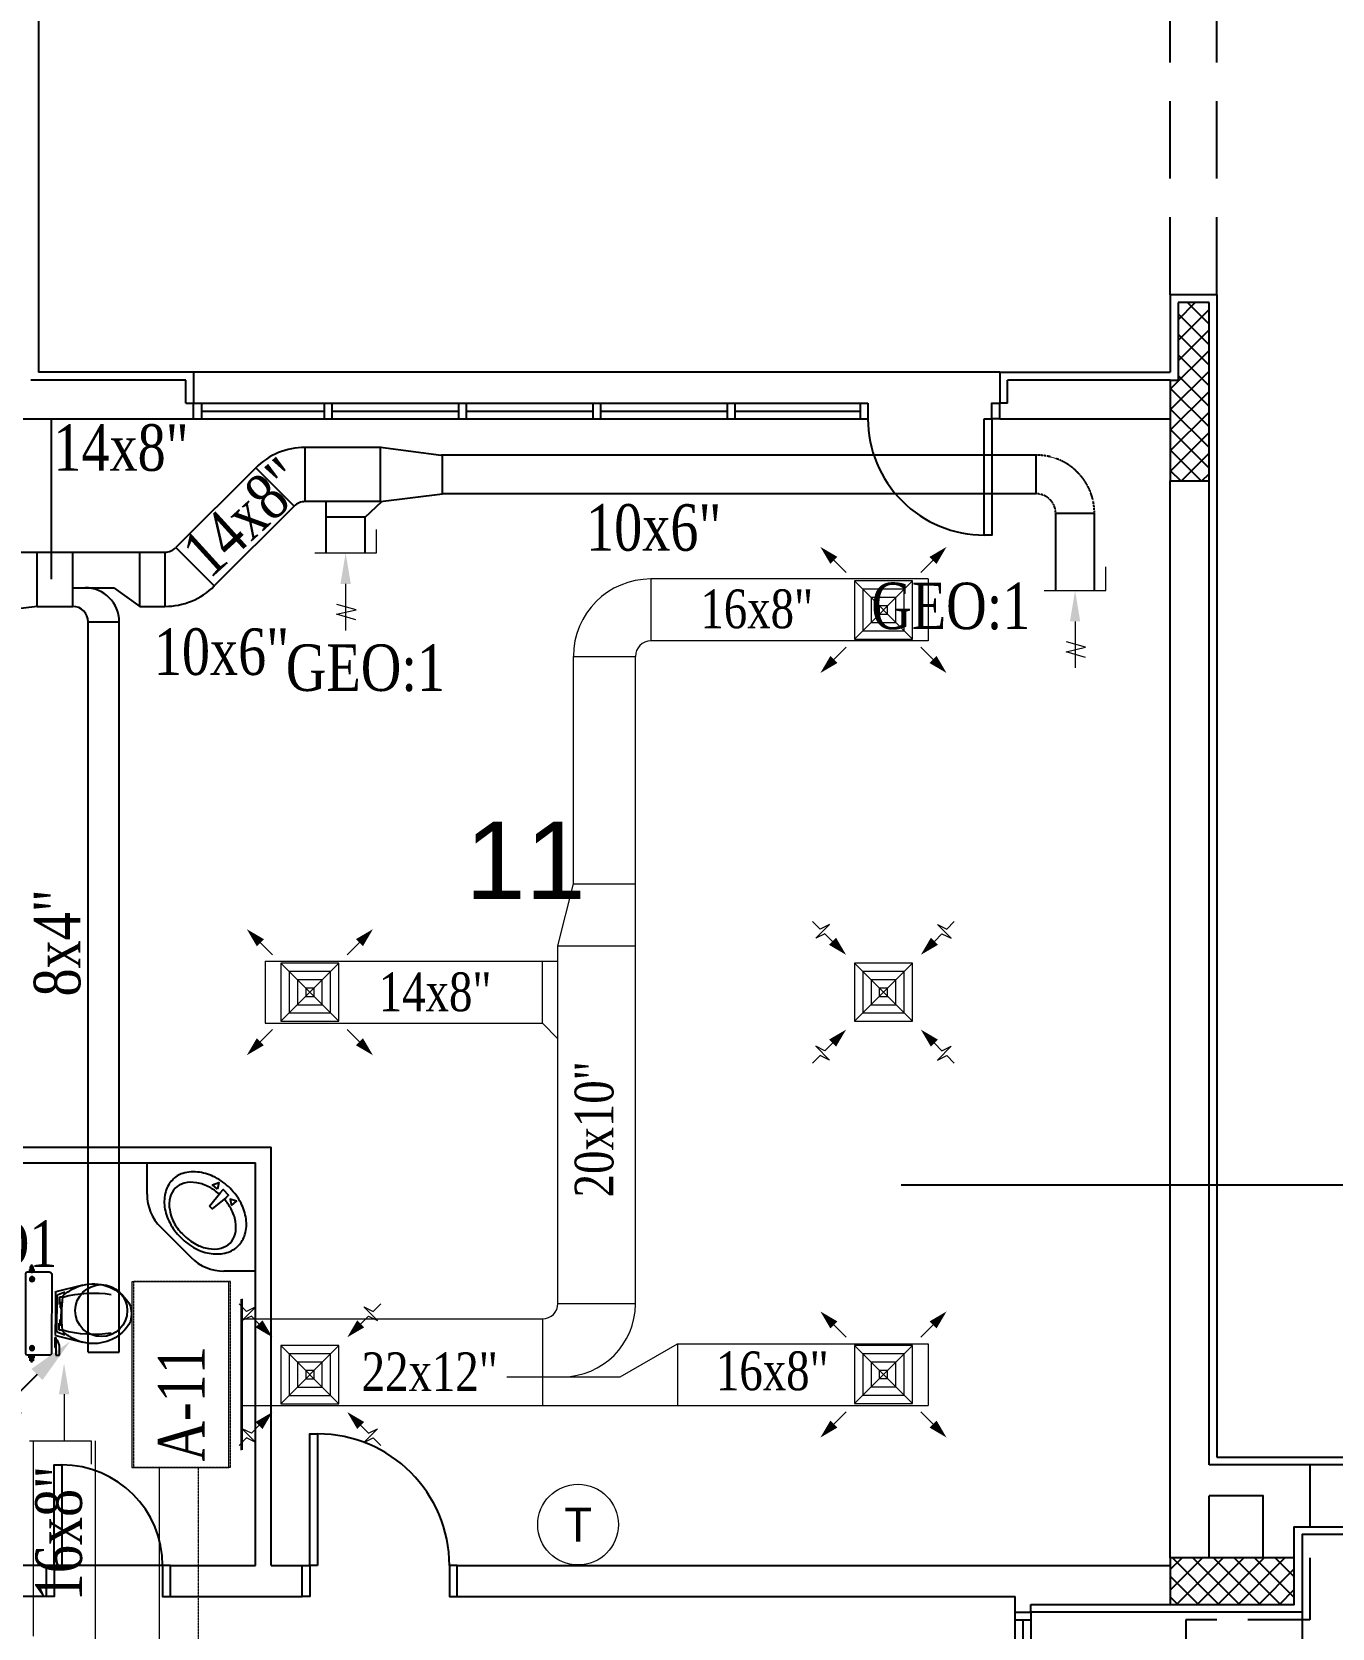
# Model space of a CAD drawing. Extents: x 278386 to 404536, y 8015 to 97114.
# Drawn here: x 346384 to 354771, y 30032 to 40331 of the extents above; entities that cross this region are included whole.
import ezdxf
from ezdxf.enums import TextEntityAlignment as Align

# ---------------------------------------------------------------- set-up
doc = ezdxf.new("R2010")
doc.units = 0
doc.header["$LTSCALE"] = 2
doc.header["$MEASUREMENT"] = 0
for name, pattern in [('1-BLOCK-A_FLOOR PLAN$0$HIDDEN', [0.375, 0.25, -0.125]), ('1-BLOCK-A_FLOOR PLAN$0$HIDDEN2', [0.1875, 0.125, -0.0625]), ('HIDDEN', [0.375, 0.25, -0.125])]:
    doc.linetypes.add(name, pattern=pattern)
doc.layers.get('0').update_dxf_attribs({"color": 1})
for name, color, linetype, lineweight in [('-D', 2, 'Continuous', 13), ('-DT', 4, 'Continuous', 13), ('ac duct1', 50, 'Continuous', 13), ('fresh air', 6, 'Continuous', 13)]:
    doc.layers.add(name, color=color, linetype=linetype, lineweight=lineweight)
for name, color, linetype in [('1-BLOCK-A_FLOOR PLAN$0$ARCH', 1, '1-BLOCK-A_FLOOR PLAN$0$HIDDEN2'), ('1-BLOCK-A_FLOOR PLAN$0$CLADDING', 1, 'Continuous'), ('1-BLOCK-A_FLOOR PLAN$0$COL-HAT', 1, 'Continuous'), ('1-BLOCK-A_FLOOR PLAN$0$COLUMN', 1, 'Continuous'), ('1-BLOCK-A_FLOOR PLAN$0$Covered Walkway', 7, 'Continuous'), ('1-BLOCK-A_FLOOR PLAN$0$DOOR', 1, 'Continuous'), ('1-BLOCK-A_FLOOR PLAN$0$SANFIX', 1, 'Continuous'), ('1-BLOCK-A_FLOOR PLAN$0$STAIR', 1, 'Continuous'), ('1-BLOCK-A_FLOOR PLAN$0$TEXT-REF.', 1, 'Continuous'), ('1-BLOCK-A_FLOOR PLAN$0$WALL', 1, 'Continuous'), ('1-BLOCK-A_FLOOR PLAN$0$WIN', 1, 'Continuous'), ('ex text', 93, 'Continuous'), ('ext', 93, 'Continuous')]:
    doc.layers.add(name, color=color, linetype=linetype)
doc.styles.add('1-BLOCK-A_FLOOR PLAN$0$ARIAL', font='arial.ttf', dxfattribs={"width": 0.8})
doc.styles.add('DIMTEXT', font='romans.shx', dxfattribs={"width": 0.75})
doc.styles.add('IBA', font='romantic.ttf', dxfattribs={"width": 0.8, "height": 0.3})
doc.styles.add('manohar', font='romantic.ttf', dxfattribs={"width": 0.8, "height": 0.25})
doc.styles.add('T2', font='TXT', dxfattribs={"height": 2.5})
doc.dimstyles.new('LEADER', dxfattribs={"dimscale": 0.2, "dimtxt": 1.8, "dimasz": 2, "dimexe": 2, "dimexo": 1.5, "dimgap": 1, "dimtad": 1, "dimlfac": 100, "dimzin": 13, "dimdsep": 46, "dimtxsty": 'DIMTEXT', "dimcen": 1.5, "dimdle": 2, "dimclrd": 4, "dimclre": 256, "dimclrt": 4, "dimadec": 0, "dimazin": 0, "dimtfac": 1, "dimtix": 1, "dimtmove": 2, "dimatfit": 0, "dimfxl": 2, "dimtolj": 1, "dimtzin": 13, "dimarcsym": 0})

# ---------------------------------------------------------------- blocks, each defined once
blk = doc.blocks.new('SA')
at = {"color": 7}
blk.add_line((-3, 0), (0, 0), dxfattribs=at)
blk.add_solid([(-3, -0.3333333333333144), (-3, 0.3333333333333144), (-5, 0)], dxfattribs=at)
blk = doc.blocks.new('A$C364C0CB1')
at = {"layer": '-DT'}
blk.add_lwpolyline([(-0.2236661111137437, 0), (0.1747362607590048, 0), (0.1747362607590048, 0.1519775988045922)], dxfattribs=at)
at = {"layer": '-DT', "xscale": 0.1000000000000014, "yscale": 0.1000000000000014, "zscale": 0.1000000000000014, "rotation": 90}
blk.add_blockref('SA', (0, 0), dxfattribs=at)
blk = doc.blocks.new('RA')
for p, q in [((-2, 0), (-5, 0)), ((-4.320197212711633, -0.6650329881299228), (-3.949456391103411, 0.5793634654070274)), ((-3.949456391103411, 0.5793634654070274), (-3.664271143712426, -0.6828100803233212)), ((-3.664271143712426, -0.6828100803233212), (-3.322048846843273, 0.5615863732136859))]:
    blk.add_line(p, q)
blk.add_solid([(-2, 0.3333333333333144), (-2, -0.3333333333333144), (0, 0)])
blk = doc.blocks.new('A$C5D7019D5')
at = {"layer": '-DT'}
blk.add_lwpolyline([(-0.1992011859363743, 0), (0.1992011859363743, 0), (0.1992011859363743, 0.1519775988045922)], dxfattribs=at)
at = {"layer": '-DT', "xscale": 0.1000000000000014, "yscale": 0.1000000000000014, "zscale": 0.1000000000000014, "rotation": 90}
blk.add_blockref('RA', (0, 0), dxfattribs=at)
blk = doc.blocks.new('CR')
at = {"layer": 'ext'}
for p, q in [((2.739221332348478, 2.723460800644318), (4.860541675908138, 4.844781144203978)), ((3.909599179527589, 4.834337319062257), (4.527367001286223, 3.692262799259936)), ((3.433219105741472, 4.383097850155622), (4.071152569732533, 3.261188972585671)), ((4.527367001286223, 3.692262799259936), (3.433219105741472, 4.383097850155622))]:
    blk.add_line(p, q, dxfattribs=at)
blk.add_circle((0, 0), 1.108861917819384, dxfattribs=at)
blk.add_solid([(2.974923592743892, 2.487758540248706), (2.503519071952923, 2.959163061039732), (1.325007769975343, 1.309247238271126)], dxfattribs=at)
blk = doc.blocks.new('1-BLOCK-A_FLOOR PLAN$0$A-WC')
at = {"layer": '1-BLOCK-A_FLOOR PLAN$0$SANFIX', "color": 8, "linetype": 'Continuous'}
for p, q in [((0.2461449999991601, 0), (-0.2461449999991601, 0)), ((-0.2484050000002753, -0.03575000000091677), (-0.3010950000007142, -0.03575000000091677)), ((-0.2895650000009482, -0.02639000000090164), (-0.271005000000514, -0.02639000000090164)), ((-0.2895650000009482, -0.0451100000009319), (-0.2895650000009482, -0.02639000000090164)), ((-0.271005000000514, -0.0451100000009319), (-0.2895650000009482, -0.0451100000009319)), ((-0.271005000000514, -0.02151000000048953), (-0.2607650000009016, -0.02151000000048953)), ((-0.271005000000514, -0.05000000000109139), (-0.271005000000514, -0.02151000000048953)), ((-0.2607650000009016, -0.05000000000109139), (-0.271005000000514, -0.05000000000109139)), ((-0.2607650000009016, -0.02151000000048953), (-0.2607650000009016, -0.05000000000109139)), ((-0.2562349999989237, -0.01009000000158267), (-0.2562349999989237, -0.143580000001748)), ((-0.1941749999987223, -0.03823000000011234), (-0.2294249999995372, -0.03823000000011234)), ((-0.2117950000010751, -0.05585000000064611), (-0.2117950000010751, -0.02060000000165019)), ((0.1948449999999866, -0.03823000000011234), (0.2300950000008015, -0.03823000000011234)), ((0.2124749999984488, -0.05585000000064611), (0.2124749999984488, -0.02060000000165019)), ((0.2490750000015396, -0.03575000000091677), (0.3017649999983405, -0.03575000000091677)), ((0.2562349999989237, -0.143580000001748), (0.2562349999989237, -0.01009000000158267)), ((0.2614349999985279, -0.02151000000048953), (0.2614349999985279, -0.05000000000109139)), ((0.2716750000017782, -0.02151000000048953), (0.2614349999985279, -0.02151000000048953)), ((0.2614349999985279, -0.05000000000109139), (0.2716750000017782, -0.05000000000109139)), ((0.2716750000017782, -0.05000000000109139), (0.2716750000017782, -0.02151000000048953)), ((0.2902449999983219, -0.02639000000090164), (0.2716750000017782, -0.02639000000090164)), ((0.2716750000017782, -0.0451100000009319), (0.2902449999983219, -0.0451100000009319)), ((0.2902449999983219, -0.0451100000009319), (0.2902449999983219, -0.02639000000090164)), ((-0.2410949999994045, -0.1587200000012672), (0.2411049999991519, -0.1587200000012672)), ((-0.1753550000012183, -0.3495400000010704), (-0.1338449999984732, -0.183710000001156)), ((-0.1309049999999843, -0.1814200000007986), (0.0004250000001775334, -0.1814200000007986)), ((-0.1051749999987805, -0.1915100000005623), (0.0004250000001775334, -0.1915100000005623)), ((0.0004250000001775334, -0.1814200000007986), (0.1317650000000867, -0.1814200000007986)), ((0.106034999998883, -0.1915100000005623), (0.0004250000001775334, -0.1915100000005623)), ((0.1347049999985757, -0.183710000001156), (0.1762150000013207, -0.3495400000010704)), ((0.1474050000015268, -0.1789000000007945), (0.2093850000001112, -0.1789000000007945)), ((0.1474050000015268, -0.1789000000007945), (0.1474050000015268, -0.1856600000010076)), ((0.1474050000015268, -0.1856600000010076), (0.2562249999991764, -0.1856600000010076)), ((0.1630449999993289, -0.1942699999999604), (0.1630449999993289, -0.1856600000010076)), ((0.1967449999992823, -0.2077800000006391), (0.1630449999993289, -0.1942699999999604)), ((0.2093850000001112, -0.1856600000010076), (0.2093850000001112, -0.1789000000007945)), ((0.2562249999991764, -0.1856600000010076), (0.2562249999991764, -0.2077800000006391)), ((-0.1170150000016292, -0.2356400000007852), (-0.1335249999992811, -0.2586700000010751)), ((-0.1310050000010961, -0.2396400000016001), (-0.1145650000016758, -0.1979000000010274)), ((-0.1013949999996839, -0.2276200000014796), (-0.1013949999996839, -0.2060200000014447)), ((-0.1013949999996839, -0.2060200000014447), (-0.05725500000153261, -0.2060200000014447)), ((-0.06734500000129628, -0.2060200000014447), (-0.06734500000129628, -0.2241800000010699)), ((-0.05725500000153261, -0.2060200000014447), (-0.05725500000153261, -0.2234100000005128)), ((-0.05725500000153261, -0.2113600000011502), (-0.03523500000119384, -0.2113600000011502)), ((-0.03523500000119384, -0.2113600000011502), (-0.03523500000119384, -0.2162100000005012)), ((-0.03523500000119384, -0.2162100000005012), (0.03609500000129628, -0.2162100000005012)), ((0.05811500000163505, -0.2113600000011502), (0.03609500000129628, -0.2113600000011502)), ((0.03609500000129628, -0.2113600000011502), (0.03609500000129628, -0.2162100000005012)), ((0.102245000000039, -0.2060200000014447), (0.05811500000163505, -0.2060200000014447)), ((0.05811500000163505, -0.2060200000014447), (0.05811500000163505, -0.2223000000012689)), ((0.06820500000139873, -0.2060200000014447), (0.06820500000139873, -0.2228800000011688)), ((0.102245000000039, -0.2256600000000617), (0.102245000000039, -0.2060200000014447)), ((0.1318650000011985, -0.2396400000016001), (0.1154250000017782, -0.1979000000010274)), ((0.1343849999993836, -0.2586700000010751), (0.1161149999988993, -0.2333700000017416)), ((0.2562249999991764, -0.2077800000006391), (0.1967449999992823, -0.2077800000006391))]:
    blk.add_line(p, q, dxfattribs=at)
for centre in [(-0.2118003999985376, -0.03822870000112744), (0.2124705000005633, -0.03822870000112744)]:
    blk.add_circle(centre, 0.0141001, dxfattribs=at)
for centre, radius, start, end in [((-0.2461424999983137, -0.01009260000137147), 0.0100906, 90, 180), ((0.2461456000000908, -0.01009260000137147), 0.0100906, 0, 90), ((-0.2410972000016045, -0.1435818000009021), 0.0151358, 180, 270), ((-0.1309092999999848, -0.1844485000001441), 0.003027200000000001, 90, 165.946567), ((-0.105176200000642, -0.2016024000004109), 0.0100906, 90, 158.4985670000001), ((0.106031699999221, -0.2016024000004109), 0.0100906, 21.50143299999992, 90), ((0.1317647000014404, -0.1844485000001441), 0.003027200000000001, 14.05343300000002, 90), ((0.2411002999997436, -0.1435818000009021), 0.0151358, 270, 0), ((0.08162020000054326, -0.4138644000013301), 0.2649039, 148.9076889999997, 165.946475), ((0.2436299999990297, -0.5115656000016315), 0.4540934, 146.1571310000001, 148.9076559999999), ((0.5797035000014148, -0.4147584000002098), 0.7063386, 164.6365970000001, 188.9577890000001), ((-0.1009853000014118, -0.2478988000002573), 0.0201811, 96.93581400000008, 142.5800169999998), ((0.009393800000907504, -1.155266900001152), 0.9342383000000001, 84.300531, 96.93581400000008), ((0.100169300001653, -0.2457284000010986), 0.0201811, 37.78172199999968, 84.300531), ((-0.5782893000014155, -0.414814200001274), 0.7063386, 351.0467919999999, 15.53355600000003), ((-0.2427745000004506, -0.5115656000016315), 0.4540934, 31.09234400000006, 33.84286900000032), ((-0.08076469999832625, -0.4138644000013301), 0.2649039, 14.05352500000002, 31.09231100000033), ((0.08162020000054326, -0.4138644000013301), 0.2649039, 165.946475, 230.8791999999999), ((-0.08076469999832625, -0.4138644000013301), 0.2649039, 309.1208000000001, 14.05352500000002), ((0.0004276999989087926, -0.5136978000009549), 0.1362223, 230.8791389999998, 309.1208639999997)]:
    blk.add_arc(centre, radius, start, end, dxfattribs=at)
blk = doc.blocks.new('1-BLOCK-A_FLOOR PLAN$0$Lib23')
at = {"color": 9}
for points in [[(0.07236067977500049, 0.08618033988749829), (0.02913720174698486, 0.08877474678728703), (0.0485021184780221, 0.05004491332521255)], [(0.1750000000000025, -0.01249999999999885), (0.06250000000000178, -0.02499999999999813), (0.03750000000000231, -0.02499999999999813), (0.03750000000000231, 0.02500000000000036), (0.06250000000000178, 0.02500000000000036), (0.1750000000000025, 0.01249999999999929)], [(0.06118033988750238, -0.05263932022500084), (0.06377474678729111, -0.09586279825301558), (0.02504491332521663, -0.07649788152198012)]]:
    blk.add_lwpolyline(points, close=True, dxfattribs=at)
blk.add_lwpolyline([(0.07577829411521986, -0.02352463398719662, 0.05406922876857562), (0.0890792716175497, -0.09911529118567808, 0.08231393903308339), (0.1262563132923553, -0.1767766952966361, 0.1068415809707914), (0.1865539849271949, -0.2326346648153295, 0.1343800092873601), (0.2500000000000009, -0.2499999999999996, 0.1343800092873505)], format="xyb", dxfattribs=at)
for centre, radius, start, end in [((0.3134263250838254, 0.02648802121786265), 0.3094066885634987, 143.1301023541557, 162.7420614905097), ((0.2593441111763459, 0.06704968164847802), 0.2418039211791456, 118.9112008184161, 143.1301023541567), ((0.2856159474727695, 0.0652249513703449), 0.1945232237526222, 120.6142314851331, 145.0079798014408), ((0.2249999999999996, 0.1292351958906774), 0.1707648041093224, 89.99999999999955, 118.9112008184176), ((0.25, 0.1254141037682244), 0.1245858962317747, 89.99999999999939, 120.6142314851344), ((0.2249999999999996, 0.1292351958906606), 0.1707648041093391, 61.08879918158405, 89.99999999999955), ((0.2500000000000044, 0.1254141037682226), 0.1245858962317764, 59.38576851486771, 90.0000000000016), ((0.1906558888236427, 0.06704968164846381), 0.2418039211791648, 36.86989764584411, 61.08879918158259), ((0.2143840525272278, 0.06522495137034401), 0.1945232237526267, 34.99202019855863, 59.38576851486627), ((0.1365736749161712, 0.02648802121785998), 0.3094066885635045, 17.25793850949065, 36.86989764584411), ((0.3986899785032616, 0), 0.3986899785032607, 162.7420614905088, 180), ((0.3419391795569071, 0.02579868891145232), 0.2632744902419099, 145.0079798014415, 163.8305103312771), ((0.1580608204431107, 0.02579868891146297), 0.2632744902418915, 16.16948966872081, 34.99202019855846), ((0.05131002149673503, 0), 0.398689978503266, 0, 17.25793850949109), ((0.3986899785032856, 0), 0.3986899785032851, 180, 197.2579385094903), ((0.4309156719304541, -4.707345624410664e-14), 0.3559156719304671, 163.830510331271, 176.2102102205536), ((0.06908432806955922, 8.881784197001252e-16), 0.3559156719304424, 359.9999999999999, 16.16948966872153), ((0.1577908176479337, -0.0162454309031248), 0.2677025609860481, 343.8305103312787, 3.47911079744522), ((0.05131002149672614, 0), 0.3986899785032749, 342.7420614905089, 0), ((0.1349539819241645, -0.0096239019481974), 0.2914799811904222, 325.0079798014412, 343.8305103312792), ((0.3134263250838432, -0.02648802121785065), 0.3094066885635202, 197.2579385094915, 216.8698976458441), ((0.2143840525272207, -0.06522495137033735), 0.1945232237526353, 300.6142314851345, 325.0079798014413), ((0.136573674916165, -0.02648802121785598), 0.3094066885635119, 323.130102354156, 342.7420614905085), ((0.2733514418698038, -0.0565441836283811), 0.2593130845459706, 216.869897645844, 241.0887991815828), ((0.2136737522225705, -0.1646001994164492), 0.1358726973559476, 241.0887991815852, 274.78168263731), ((0.2250000000000014, -0.1292351958906734), 0.1707648041093259, 269.9999999999998, 298.9112008184171), ((0.2500000000000018, -0.1254141037682168), 0.1245858962317827, 269.9999999999998, 300.6142314851323), ((0.1906558888236569, -0.0670496816484758), 0.2418039211791463, 298.9112008184155, 323.1301023541561)]:
    blk.add_arc(centre, radius, start, end, dxfattribs=at)
blk = doc.blocks.new('1-BLOCK-A_FLOOR PLAN$0$20d80l')
at = {"color": 8}
blk.add_line((0.7999999999999972, 0.2000000000000028), (0, 0.2000000000000028), dxfattribs=at)
for points in [[(0.09999999999999432, 0.2000000000000028), (0.04999999999999716, 0.2000000000000028), (0.04999999999999716, 0.8499999999999943), (0.09999999999999432, 0.8499999999999943), (0.09999999999999432, 0.2000000000000028)], [(0, 0.2000000000000028), (0.04999999999999716, 0.2000000000000028), (0.04999999999999716, 0), (0, 0)], [(0.7999999999999972, 0.2000000000000028), (0.75, 0.2000000000000028), (0.75, 0), (0.7999999999999972, 0)]]:
    blk.add_lwpolyline(points, dxfattribs=at)
blk.add_arc((0.09999999999999432, 0.2000000000000028), 0.6500000000000042, 0, 90, dxfattribs=at)
blk = doc.blocks.new('1-BLOCK-A_FLOOR PLAN$0$20d100l')
at = {"color": 8}
for points in [[(0.09999999999999432, 0.2000000000000028), (0.04999999999999716, 0.2000000000000028), (0.04999999999999716, 1.050000000000011), (0.09999999999999432, 1.050000000000011), (0.09999999999999432, 0.2000000000000028)], [(0, 0.2000000000000028), (0.04999999999999716, 0.2000000000000028), (0.04999999999999716, 0), (0, 0)], [(1, 0.2000000000000028), (0.9500000000000028, 0.2000000000000028), (0.9500000000000028, 0), (1, 0)]]:
    blk.add_lwpolyline(points, dxfattribs=at)
blk.add_arc((0.09999999999999432, 0.2000000000000028), 0.8500000000000042, 0, 90, dxfattribs=at)
blk = doc.blocks.new('1-BLOCK-A_FLOOR PLAN$0$W80')
at = {"color": 8}
for p, q in [((0, 0.1000000000000014), (0.7999999999999972, 0.1000000000000014)), ((0.7999999999999972, 0), (0, 0)), ((0.05000000000000426, 0), (0.05000000000000426, 0.1000000000000014)), ((0.75, 0.04999999999999716), (0.05000000000000426, 0.04999999999999716)), ((0.75, 0.1000000000000014), (0.75, 0))]:
    blk.add_line(p, q, dxfattribs=at)
blk = doc.blocks.new('1-BLOCK-A_FLOOR PLAN', base_point=(138.4295842972385, 17.08714958300015))
at = {"layer": '1-BLOCK-A_FLOOR PLAN$0$COL-HAT'}
h = blk.add_hatch(dxfattribs=at)
h.set_pattern_fill('ANSI37', color=8, scale=0.75, style=0)
h.set_pattern_definition([(45, (0, -4), (-0.06629126073623882, 0.06629126073623884), []), (135, (0, -4), (-0.06629126073623884, -0.06629126073623882), [])])
h.paths.add_polyline_path([(90.05000000000129, 45.35000000000015), (89.85000000000126, 45.35000000000014), (89.85000000000129, 44.84999999999949), (89.80000000000126, 44.84999999999948), (89.80000000000126, 44.20000000000011), (90.0500000000013, 44.20000000000011)])
h = blk.add_hatch(dxfattribs=at)
h.set_pattern_fill('ANSI37', color=8, scale=0.75, style=0)
h.set_pattern_definition([(45, (89.8000000010586, 36.94999999999163), (-0.06629126073623882, 0.06629126073623884), []), (135, (89.8000000010586, 36.94999999999163), (-0.06629126073623884, -0.06629126073623882), [])])
h.paths.add_polyline_path([(90.60000000105862, 37.24999999999164), (89.90000000000128, 37.24999999999164), (89.90000000000127, 37.10000000000009), (90.60000000105862, 37.10000000000009)])
h.paths.add_polyline_path([(90.60000000105862, 37.10000000000009), (89.90000000000128, 37.10000000000009), (89.90000000000128, 36.94999999999164), (90.60000000105862, 36.94999999999164)])
h.paths.add_polyline_path([(89.90000000000128, 37.24999999999164), (89.80000000105862, 37.24999999999164), (89.80000000105862, 37.10000000000009), (89.90000000000128, 37.10000000000009)])
h.paths.add_polyline_path([(89.90000000000128, 37.10000000000009), (89.80000000105863, 37.10000000000009), (89.8000000010586, 36.94999999999163), (89.90000000000128, 36.94999999999163)])
at = {"layer": '1-BLOCK-A_FLOOR PLAN$0$ARCH', "color": 8, "linetype": '1-BLOCK-A_FLOOR PLAN$0$HIDDEN'}
for p, q in [((89.80000000000508, 45.40000000000015), (89.80000536412854, 51.60000063745537)), ((90.10000043369087, 45.40000000000013), (90.10000715623566, 51.60000018697539))]:
    blk.add_line(p, q, dxfattribs=at)
at = {"layer": '1-BLOCK-A_FLOOR PLAN$0$CLADDING', "color": 8}
for p, q in [((82.50000000064695, 55.10000000000008), (82.4999999999169, 44.89999999999936)), ((90.099999999995, 45.40000000000013), (89.80000000000508, 45.40000000000015)), ((89.80000000000508, 45.40000000000015), (89.80000000000507, 44.89999999999936)), ((90.099999999995, 45.40000000000013), (90.09999999999354, 37.90084224616765)), ((83.4999999999942, 44.89999999999893), (82.4999999999169, 44.89999999999936)), ((83.49999999999409, 44.89999999999956), (83.49999999999409, 44.70000000000002)), ((88.70000000008588, 44.89999999999893), (88.70000000008588, 44.69999999999946)), ((88.70000000008588, 44.89999999999893), (89.80000000000507, 44.89999999999936))]:
    blk.add_line(p, q, dxfattribs=at)
blk.add_lwpolyline([(90.09999999999354, 37.90084224616765), (91.10000000106047, 37.90084224616769), (91.1000000010594, 37.40084224616875), (90.65000000105947, 37.40084224616872), (90.65000000105748, 36.89999999999258), (88.89999999991687, 36.89999999999257)], dxfattribs=at)
at = {"layer": '1-BLOCK-A_FLOOR PLAN$0$COLUMN', "color": 8}
for p, q in [((89.85000000000126, 45.35000000000014), (89.85000000000127, 44.84999999999948)), ((90.0500000000013, 45.35000000000015), (89.85000000000126, 45.35000000000014)), ((90.0500000000013, 44.2000000000001), (90.0500000000013, 45.35000000000015)), ((89.80000000000128, 44.84999999999948), (89.80000000000126, 44.2000000000001)), ((89.80000000000128, 44.84999999999948), (89.85000000000127, 44.84999999999948)), ((89.80000000000126, 44.2000000000001), (90.0500000000013, 44.2000000000001))]:
    blk.add_line(p, q, dxfattribs=at)
blk.add_lwpolyline([(89.80000000105862, 36.94999999999164), (90.60000000105862, 36.94999999999164), (90.60000000105862, 37.24999999999164), (89.80000000105862, 37.24999999999164)], close=True, dxfattribs=at)
at = {"layer": '1-BLOCK-A_FLOOR PLAN$0$Covered Walkway', "color": 8, "linetype": '1-BLOCK-A_FLOOR PLAN$0$HIDDEN', "ltscale": 0.8}
blk.add_lwpolyline([(90.70000000105738, 37.85084224616862), (90.70000000105738, 36.84999999999258), (89.90038398757217, 36.84999999999258), (89.90038398757217, 33.55168449234455), (90.70000000105736, 33.55168449234455), (90.70000000105736, 32.55084224616851)], dxfattribs=at)
at = {"layer": '1-BLOCK-A_FLOOR PLAN$0$DOOR', "color": 8}
for points in [[(88.70000000008585, 44.59999999999945), (88.65000000008585, 44.59999999999945), (88.65000000008587, 44.69999999999946), (88.70000000008588, 44.69999999999946)], [(88.60000000008586, 44.60000000000021), (88.65000000008585, 44.60000000000021), (88.65000000008581, 43.8500000000002), (88.60000000008581, 43.8500000000002), (88.60000000008586, 44.60000000000021)]]:
    blk.add_lwpolyline(points, dxfattribs=at)
blk.add_arc((88.60000000008586, 44.59999999999946), 0.7500000000000043, 179.9999999999968, 269.9999999999968, dxfattribs=at)
at = {"layer": '1-BLOCK-A_FLOOR PLAN$0$SANFIX', "color": 8, "linetype": 'Continuous'}
for p, q in [((83.19999999999476, 39.59597979746525), (83.1999999999955, 39.80000000000297)), ((83.28786796563844, 39.3838477631087), (83.4838477631015, 39.18786796564496)), ((83.89999999999549, 39.10000000000054), (83.69597979745777, 39.10000000000054))]:
    blk.add_line(p, q, dxfattribs=at)
for centre, start, end in [((83.49999999999483, 39.59597979746429, -8.024734852313677e-09), 179.9999999998111, 224.9999999998982), ((83.69597979745782, 39.40000000000055), 224.9999999998982, 269.999999999987)]:
    blk.add_arc(centre, 0.3, start, end, dxfattribs=at)
at = {"layer": '1-BLOCK-A_FLOOR PLAN$0$STAIR', "color": 8}
blk.add_line((90.65000000105748, 36.89999999999258), (90.65000000105748, 33.50168449234455), dxfattribs=at)
at = {"layer": '1-BLOCK-A_FLOOR PLAN$0$WALL', "color": 8}
for p, q in [((83.4499999999944, 44.85), (82.45000000010774, 44.84999999999999)), ((83.44999999999463, 44.6999999999998), (83.4499999999944, 44.85)), ((89.80000000000138, 44.84999999999948), (88.74999999999422, 44.84999999999948)), ((88.75000000008602, 44.69999999999957), (88.75000000008579, 44.84999999999948)), ((83.44999999999463, 44.6999999999998), (83.49999999999443, 44.69999999999991)), ((83.49999999999432, 44.59999999999977), (83.49999999999443, 44.69999999999991)), ((88.70000000008565, 44.59999999999955), (88.70000000008588, 44.69999999999946)), ((88.75000000008602, 44.69999999999957), (88.70000000008588, 44.69999999999946)), ((82.40000000010394, 44.6), (83.500000000086, 44.59999999999977)), ((88.69999999999476, 44.59999999999977), (89.80000000000132, 44.59999999999955)), ((89.79999999990451, 37.24999999999164), (89.80000000000541, 44.2000000000001)), ((90.04999999991259, 37.8508422461686), (90.0499999998945, 44.2000000000001)), ((82.39999999999128, 39.90000000000055), (83.99999999999466, 39.90000000000055)), ((84.00000000000699, 37.19999999999823), (83.99999999999466, 39.90000000000055)), ((82.39999999999708, 39.80000000000059), (83.89999999999401, 39.80000000000053)), ((83.90000000000163, 37.20000000000056), (83.89999999999401, 39.80000000000053)), ((90.0499999999143, 37.24999999999164), (90.04999999991315, 37.65084224616859)), ((82.55000000000695, 37.20000000000068), (82.400000000001, 37.20000000000065)), ((82.55000000000695, 37.20000000000068), (82.55000000000683, 37.00000000000134)), ((83.3500000000069, 37.20000000000045), (83.90000000000259, 37.20000000000056)), ((83.3500000000069, 37.00000000000043), (83.3500000000069, 37.20000000000045)), ((83.99999999997493, 37.20000000000051), (84.19999999997054, 37.20000000000045)), ((84.19999999996998, 37.00000000000069), (84.19999999997054, 37.19999999999948)), ((85.1999999999706, 37.19999999999857), (89.79999999999495, 37.20000000000054)), ((85.19999999996992, 37.00000000000311), (85.1999999999706, 37.19999999999857)), ((82.55000000000683, 37.00000000000134), (82.40000000000089, 37.00000000000131)), ((83.3500000000069, 37.00000000000043), (84.19999999996998, 37.00000000000069)), ((85.19999999996992, 37.00000000000311), (88.79999999991729, 37.00000000000011)), ((85.19999999996992, 36.99999999999537), (88.7999999999173, 36.99999999999239)), ((88.79999999991685, 36.8999999999869), (88.7999999999173, 36.99999999998693)), ((88.7999999999164, 36.89999999999637), (88.79999999991685, 36.99999999999436)), ((88.79999999991685, 36.8999999999869), (88.7999999999173, 36.99999999998693)), ((88.7999999999164, 36.89999999999637), (88.79999999991685, 36.99999999999436)), ((88.7999999999164, 36.89999999999637), (88.89999999991676, 36.89999999999637)), ((88.7999999999164, 36.89999999999637), (88.89999999991676, 36.89999999999637)), ((88.89999999991676, 36.89999999999637), (88.89999999991676, 36.94999999999231)), ((88.89999999991676, 36.89999999999637), (88.89999999991676, 36.94999999999231)), ((88.89999999991676, 36.94999999999231), (90.04999999991516, 36.94999999999134))]:
    blk.add_line(p, q, dxfattribs=at)
for points in [[(90.05000000000126, 36.94999999999155), (90.60000000105862, 36.949999999991), (90.60000000105862, 36.94999999999164), (90.60000000106061, 37.45084224616777), (91.05000000106044, 37.4508422461678), (91.05000000106128, 37.85084224616863), (90.04999999991061, 37.8508422461686)], [(90.40000000105941, 37.24999999999164), (90.4000000010594, 37.65084224616861), (90.04999999991315, 37.65084224616859)]]:
    blk.add_lwpolyline(points, dxfattribs=at)
at = {"layer": '1-BLOCK-A_FLOOR PLAN$0$WIN', "color": 8}
for p, q in [((88.70000000008588, 44.89999999999893), (83.4999999999942, 44.89999999999771)), ((83.49999999999437, 44.69999999999699), (87.84999999999421, 44.6999999999618)), ((83.54999999999416, 44.69999999999733), (83.54999999999393, 44.59999999999708)), ((84.34166666658459, 44.69999999999756), (84.34166666658459, 44.59999999999742)), ((84.3916666665846, 44.69999999999756), (84.3916666665846, 44.59999999999742)), ((85.20833333340403, 44.69999999999756), (85.20833333340403, 44.59999999999742)), ((85.25833333340404, 44.69999999999756), (85.25833333340404, 44.59999999999742)), ((86.07499999994852, 44.70000000003229), (86.07499999994852, 44.60000000003215)), ((86.12499999994853, 44.70000000003229), (86.12499999994853, 44.60000000003215)), ((86.94166666653874, 44.70000000003227), (86.94166666653874, 44.60000000003213)), ((86.99166666653875, 44.70000000003227), (86.99166666653875, 44.60000000003213)), ((87.79999999999418, 44.69999999999706), (87.79999999999418, 44.59999999999692)), ((87.8499999999942, 44.69999999999706), (87.8499999999942, 44.59999999999692)), ((83.49999999999454, 44.59999999999719), (87.8499999999942, 44.5999999999619)), ((83.54999999999404, 44.64999999999567), (84.34166666658459, 44.64999999999607)), ((84.3916666665846, 44.64999999999607), (85.20833333340397, 44.64999999999647)), ((85.25833333340404, 44.64999999999647), (86.07499999994852, 44.6500000000316)), ((86.12499999994853, 44.6500000000316), (86.94166666653875, 44.6500000000205)), ((86.99166666653876, 44.65000000001982), (87.79999999999418, 44.64999999997351))]:
    blk.add_line(p, q, dxfattribs=at)
at = {"layer": '1-BLOCK-A_FLOOR PLAN$0$DOOR', "color": 8}
for name, p in [('1-BLOCK-A_FLOOR PLAN$0$20d100l', (84.19999999996998, 37.00000000000069)), ('1-BLOCK-A_FLOOR PLAN$0$20d80l', (82.55000000000683, 37.00000000000134))]:
    blk.add_blockref(name, p, dxfattribs=at)
at = {"layer": '1-BLOCK-A_FLOOR PLAN$0$SANFIX', "color": 8, "linetype": 'Continuous', "rotation": 224.9999999149928}
blk.add_blockref('1-BLOCK-A_FLOOR PLAN$0$Lib23', (83.73492737749473, 39.63492737749983), dxfattribs=at)
at = {"layer": '1-BLOCK-A_FLOOR PLAN$0$SANFIX', "color": 8, "xscale": -1.050228427499856, "yscale": 1.050228427500115, "zscale": 1.0502284275, "rotation": 89.91368601653444}
blk.add_blockref('1-BLOCK-A_FLOOR PLAN$0$A-WC', (82.41758758153873, 38.82672536791802), dxfattribs=at)
at = {"layer": '1-BLOCK-A_FLOOR PLAN$0$WIN', "color": 8, "rotation": 90}
blk.add_blockref('1-BLOCK-A_FLOOR PLAN$0$W80', (88.89999999991687, 36.09999999999638), dxfattribs=at)
blk.add_blockref('1-BLOCK-A_FLOOR PLAN$0$W80', (88.89999999991687, 36.09999999999638), dxfattribs=at)
at = {"layer": '1-BLOCK-A_FLOOR PLAN$0$TEXT-REF.', "color": 8, "style": '1-BLOCK-A_FLOOR PLAN$0$ARIAL'}
blk.add_text('11', height=0.5, dxfattribs=at).set_placement((85.64080814627158, 41.50087221220144), align=Align.CENTER)
blk = doc.blocks.new('A$C51B27907')
blk.add_blockref('1-BLOCK-A_FLOOR PLAN', (123.970737410019, 2.307192947193583))
blk = doc.blocks.new('T')
blk.add_circle((0, 0), 2.368888794448758)
at = {"style": 'T2'}
blk.add_text('T', height=2, dxfattribs=at).set_placement((0, 0), align=Align.MIDDLE)
blk = doc.blocks.new('G S 14')
at = {"layer": '-DT', "color": 7}
for p, q in [((-0.3449999999999989, 0.3449999999999989), (-0.2250000000000227, 0.2249999999999943)), ((0.2249999999999943, 0.2250000000000085), (0.3449999999999989, 0.3450000000000131)), ((-0.3449999999999989, -0.3449999999999989), (-0.2250000000000227, -0.2249999999999943)), ((0.2249999999999659, -0.2249999999999943), (0.3449999999999989, -0.3449999999999989))]:
    blk.add_line(p, q, dxfattribs=at)
at = {"layer": '-DT', "color": 1}
for p, q in [((-0.1750000000000114, 0.1749999999999972), (0.1749999999999829, -0.1749999999999972)), ((-0.1750000000000114, -0.1749999999999972), (0.1749999999999829, 0.1749999999999972))]:
    blk.add_line(p, q, dxfattribs=at)
at = {"layer": '-DT', "color": 7}
for points in [[(-0.3796845498915786, 0.3796845498915928, 0, 0.06, 0), (-0.2983315963093673, 0.2983315963093531, 0.06, 0.06, 0)], [(0.3796845498915786, 0.3796845498915928, 0, 0.06, 0), (0.2983315963093673, 0.2983315963093531, 0.06, 0.06, 0)], [(-0.3796845498915786, -0.3796845498915928, 0, 0.06, 0), (-0.2983315963093673, -0.2983315963093531, 0.06, 0.06, 0)], [(0.3796845498915786, -0.3796845498915928, 0, 0.06, 0), (0.2983315963093673, -0.2983315963093531, 0.06, 0.06, 0)]]:
    blk.add_lwpolyline(points, format="xyseb", dxfattribs=at)
blk.add_lwpolyline([(-0.1750000000000114, -0.1749999999999972), (0.1749999999999829, -0.1749999999999972), (0.1749999999999829, 0.1749999999999972), (-0.1750000000000114, 0.1749999999999972)], close=True, dxfattribs=at)
at = {"layer": '-DT', "color": 1}
for points in [[(-0.125, -0.125), (0.1249999999999716, -0.125), (0.1249999999999716, 0.125), (-0.125, 0.125)], [(-0.07499999999998863, -0.07500000000000284), (0.07499999999996021, -0.07500000000000284), (0.07499999999996021, 0.07500000000000284), (-0.07499999999998863, 0.07500000000000284)], [(-0.02499999999997726, -0.02500000000000568), (0.02499999999994884, -0.02500000000000568), (0.02499999999994884, 0.02500000000000568), (-0.02499999999997726, 0.02500000000000568)]]:
    blk.add_lwpolyline(points, close=True, dxfattribs=at)
blk = doc.blocks.new('G R 12')
at = {"layer": '-DT', "color": 7}
for p, q in [((-0.4263529535821817, 0.4263529535822244), (-0.3804950892059367, 0.3804950892059793)), ((-0.4263529535821817, 0.4263529535822244), (-0.3804950892059367, 0.3804950892059793)), ((-0.407015750745984, 0.3256901564184744), (-0.3244432659253391, 0.4082626412391193)), ((-0.407015750745984, 0.3256901564184744), (-0.3244432659253391, 0.4082626412391193)), ((-0.3244432659253391, 0.4082626412391193), (-0.3804950892059082, 0.3804950892059509)), ((-0.3244432659253391, 0.4082626412391193), (-0.3804950892059082, 0.3804950892059509)), ((0.407015750745984, 0.3256901564184744), (0.3244432659253391, 0.4082626412391193)), ((0.3244432659253391, 0.4082626412391193), (0.3804950892059082, 0.3804950892059509)), ((0.407015750745984, 0.3256901564184744), (0.3244432659253391, 0.4082626412391193)), ((0.3244432659253391, 0.4082626412391193), (0.3804950892059082, 0.3804950892059509)), ((0.4263529535821817, 0.4263529535822244), (0.3804950892059367, 0.3804950892059793)), ((0.4263529535821817, 0.4263529535822244), (0.3804950892059367, 0.3804950892059793)), ((-0.3522108179584791, 0.3522108179584933), (-0.407015750745984, 0.325690156418446)), ((-0.3522108179584791, 0.3522108179584933), (-0.407015750745984, 0.325690156418446)), ((-0.3522108179584791, 0.3522108179584933), (-0.3063529535822056, 0.3063529535822198)), ((-0.3522108179584791, 0.3522108179584933), (-0.3063529535822056, 0.3063529535822198)), ((0.3522108179584791, 0.3522108179584933), (0.3063529535822056, 0.3063529535822198)), ((0.3522108179584791, 0.3522108179584933), (0.3063529535822056, 0.3063529535822198)), ((0.3522108179584791, 0.3522108179584933), (0.407015750745984, 0.325690156418446)), ((0.3522108179584791, 0.3522108179584933), (0.407015750745984, 0.325690156418446)), ((-0.4263529535821817, -0.4263529535822244), (-0.3804950892059367, -0.3804950892059793)), ((-0.4263529535821817, -0.4263529535822244), (-0.3804950892059367, -0.3804950892059793)), ((-0.3522108179584791, -0.3522108179584933), (-0.407015750745984, -0.325690156418446)), ((-0.407015750745984, -0.3256901564184744), (-0.3244432659253391, -0.4082626412391193)), ((-0.3522108179584791, -0.3522108179584933), (-0.407015750745984, -0.325690156418446)), ((-0.407015750745984, -0.3256901564184744), (-0.3244432659253391, -0.4082626412391193)), ((-0.3244432659253391, -0.4082626412391193), (-0.3804950892059082, -0.3804950892059509)), ((-0.3244432659253391, -0.4082626412391193), (-0.3804950892059082, -0.3804950892059509)), ((-0.3522108179584791, -0.3522108179584933), (-0.3063529535822056, -0.3063529535822198)), ((-0.3522108179584791, -0.3522108179584933), (-0.3063529535822056, -0.3063529535822198)), ((0.3522108179584791, -0.3522108179584933), (0.3063529535822056, -0.3063529535822198)), ((0.3522108179584791, -0.3522108179584933), (0.3063529535822056, -0.3063529535822198)), ((0.407015750745984, -0.3256901564184744), (0.3244432659253391, -0.4082626412391193)), ((0.407015750745984, -0.3256901564184744), (0.3244432659253391, -0.4082626412391193)), ((0.3244432659253391, -0.4082626412391193), (0.3804950892059082, -0.3804950892059509)), ((0.3244432659253391, -0.4082626412391193), (0.3804950892059082, -0.3804950892059509)), ((0.3522108179584791, -0.3522108179584933), (0.407015750745984, -0.325690156418446)), ((0.3522108179584791, -0.3522108179584933), (0.407015750745984, -0.325690156418446)), ((0.4263529535821817, -0.4263529535822244), (0.3804950892059367, -0.3804950892059793)), ((0.4263529535821817, -0.4263529535822244), (0.3804950892059367, -0.3804950892059793))]:
    blk.add_line(p, q, dxfattribs=at)
at = {"layer": '-DT', "color": 1}
for p, q in [((-0.1749999999999829, 0.1749999999999972), (0.1750000000000114, -0.1749999999999972)), ((-0.1749999999999829, -0.1749999999999972), (0.1750000000000114, 0.1749999999999972)), ((-0.1749999999999829, 0.1749999999999972), (0.1750000000000114, -0.1749999999999972)), ((-0.1749999999999829, -0.1749999999999972), (0.1750000000000114, 0.1749999999999972))]:
    blk.add_line(p, q, dxfattribs=at)
at = {"layer": '-DT', "color": 7}
for points in [[(-0.2249999999999943, 0.2249999999999943, 0, 0.06, 0), (-0.3063529535822056, 0.306352953582234, 0.06, 0.06, 0)], [(-0.2249999999999943, 0.2249999999999943, 0, 0.06, 0), (-0.3063529535822056, 0.306352953582234, 0.06, 0.06, 0)], [(0.2249999999999943, 0.2249999999999943, 0, 0.06, 0), (0.3063529535822056, 0.306352953582234, 0.06, 0.06, 0)], [(0.2249999999999943, 0.2249999999999943, 0, 0.06, 0), (0.3063529535822056, 0.306352953582234, 0.06, 0.06, 0)], [(-0.2249999999999943, -0.2249999999999943, 0, 0.06, 0), (-0.3063529535822056, -0.306352953582234, 0.06, 0.06, 0)], [(-0.2249999999999943, -0.2249999999999943, 0, 0.06, 0), (-0.3063529535822056, -0.306352953582234, 0.06, 0.06, 0)], [(0.2249999999999943, -0.2249999999999943, 0, 0.06, 0), (0.3063529535822056, -0.306352953582234, 0.06, 0.06, 0)], [(0.2249999999999943, -0.2249999999999943, 0, 0.06, 0), (0.3063529535822056, -0.306352953582234, 0.06, 0.06, 0)]]:
    blk.add_lwpolyline(points, format="xyseb", dxfattribs=at)
blk.add_lwpolyline([(-0.1749999999999829, -0.1749999999999972), (0.1750000000000114, -0.1749999999999972), (0.1750000000000114, 0.1749999999999972), (-0.1749999999999829, 0.1749999999999972)], close=True, dxfattribs=at)
blk.add_lwpolyline([(-0.1749999999999829, -0.1749999999999972), (0.1750000000000114, -0.1749999999999972), (0.1750000000000114, 0.1749999999999972), (-0.1749999999999829, 0.1749999999999972)], close=True, dxfattribs=at)
at = {"layer": '-DT', "color": 1}
for points in [[(-0.1249999999999716, -0.125), (0.125, -0.125), (0.125, 0.125), (-0.1249999999999716, 0.125)], [(-0.1249999999999716, -0.125), (0.125, -0.125), (0.125, 0.125), (-0.1249999999999716, 0.125)], [(-0.07499999999996021, -0.07500000000000284), (0.07499999999998863, -0.07500000000000284), (0.07499999999998863, 0.07500000000000284), (-0.07499999999996021, 0.07500000000000284)], [(-0.07499999999996021, -0.07500000000000284), (0.07499999999998863, -0.07500000000000284), (0.07499999999998863, 0.07500000000000284), (-0.07499999999996021, 0.07500000000000284)], [(-0.02499999999994884, -0.02500000000000568), (0.02499999999997726, -0.02500000000000568), (0.02499999999997726, 0.02500000000000568), (-0.02499999999994884, 0.02500000000000568)], [(-0.02499999999994884, -0.02500000000000568), (0.02499999999997726, -0.02500000000000568), (0.02499999999997726, 0.02500000000000568), (-0.02499999999994884, 0.02500000000000568)]]:
    blk.add_lwpolyline(points, close=True, dxfattribs=at)

msp = doc.modelspace()

# ---------------------------------------------------------------- linework, layer by layer
at = {"layer": '-D'}
msp.add_lwpolyline([(347028.6829953889, 32266.26327939446), (347028.6829953889, 31067.38556743525), (347654.8016189447, 31067.38556743525), (347654.8016189447, 32266.26327939446)], close=True, dxfattribs=at)
at = {"layer": '-DT'}
for p, q in [((347733.2740719956, 31180.02057182964, -4.910931294354591e-09), (347733.2740719956, 32153.62827500008, -4.910931294354591e-09)), ((347207.8323755731, 25802.32307319695, -4.910931294354591e-09), (347207.8323755731, 31063.3181169168, -4.910931294354591e-09))]:
    msp.add_line(p, q, dxfattribs=at)
at = {"layer": '-DT', "linetype": 'Continuous', "ltscale": 0.6}
msp.add_line((347743.3836903962, 31182.58793079254, -4.910931294354591e-09), (347743.3836903962, 32156.19563396298, -4.910931294354591e-09), dxfattribs=at)
at = {"layer": '-DT', "linetype": 'HIDDEN', "ltscale": 0.6}
msp.add_line((347457.8323755731, 25802.32307319695, -4.910931294354591e-09), (347457.8323755731, 31063.3181169168, -4.910931294354591e-09), dxfattribs=at)
msp.add_lwpolyline([(347038.7926137894, 32268.83063835736), (347038.7926137894, 31069.95292639815), (347664.9112373453, 31069.95292639815), (347664.9112373453, 32268.83063835736)], close=True, dxfattribs=at)
at = {"layer": 'ac duct1'}
for p, q in [((352164.4557097035, 36801.23324203431, -4.098843127293802e-09), (350376.9690205089, 36801.23324203432, -3.66623309764395e-09)), ((350376.9690205089, 36801.23324203432, -3.66623309764395e-09), (350376.9690205089, 36401.23324203429, -3.674371947059005e-09)), ((352164.4557097035, 36801.23324203431, -4.098843127293802e-09), (352164.4557097035, 36401.2332420343, -4.098843127293802e-09)), ((352164.4557097036, 36401.2332420343, -4.252462826656433e-09), (350376.9690205089, 36401.23324203429, -3.674371947059005e-09)), ((349876.9690205088, 34834.56657536806, -3.642030957719464e-09), (349876.9690205088, 36301.23324203429, -3.642030957719464e-09)), ((349876.9690205089, 36301.23324203431, 8.505876336732954e-08), (350276.9690205089, 36301.23324203429, -3.642030957719464e-09)), ((350276.9690205088, 32123.49109008152, -3.642030957719464e-09), (350276.9690205089, 36301.23324203429, -3.642030957719464e-09)), ((349776.9690205088, 34434.56657536806, -3.642030957718818e-09), (349876.9690205088, 34834.56657536806, -3.642030957718947e-09)), ((349876.9690205088, 34834.56657536806, -3.642030957718947e-09), (350276.9690205088, 34834.56657536806, -3.642030957719464e-09)), ((349776.9690205088, 32126.82442341487, -3.642030957719438e-09), (349776.9690205088, 34434.56657536806, -3.642030957719438e-09)), ((349776.9690205088, 34434.56657536806, -3.642030957718818e-09), (350276.9690205088, 34434.56657536806, -3.642030957719464e-09)), ((347889.4557097596, 34334.56657536807, -1.055524461484198e-09), (349776.9690205088, 34334.56657536806, -3.642030957718818e-09)), ((347889.4557097596, 34334.56657536807, -1.055524461484405e-09), (347889.4557097596, 33934.56657536805, -1.372717882068512e-09)), ((349676.9690205087, 33934.56657536804, -3.642030957719438e-09), (349676.9690205087, 34334.56657536806, -3.642030957719438e-09)), ((347889.4557097596, 33934.56657536805, -1.055524461485004e-09), (349676.9690205088, 33934.56657536805, -3.504998467325661e-09)), ((349676.9690205087, 33934.56657536805, -3.504998467325583e-09), (349776.9690205088, 33834.56657536802, -3.504998467325583e-09)), ((350276.9690205088, 32123.49109008152, -3.642030957719464e-09), (349776.9690205088, 32123.49109008152, -3.642030957719438e-09)), ((347733.2740719956, 32026.82442341486, -2.977586334681475e-09), (349676.9690205087, 32026.82442341487, -3.540641878838643e-09)), ((349676.9690205087, 32026.82442341487, -3.540641878838643e-09), (349676.9690205087, 31466.82442341487, -3.274614377426657e-09)), ((350178.0434020393, 31653.49109008152, -3.372260944817967e-09), (350547.7963048865, 31866.82442341487, -3.783537184289995e-09)), ((350547.7963048865, 31866.82442341487, -3.783537184289995e-09), (352164.4557097033, 31866.82442341487, -4.246474732131409e-09)), ((350547.7963048865, 31866.82442341487, -3.783537184289995e-09), (350547.7963048865, 31466.82442341487, -3.792905810916736e-09)), ((352164.4557097033, 31866.82442341487, -4.123625226488084e-09), (352164.4557097033, 31466.82442341487, -4.123625226488084e-09)), ((349447.5606312114, 31653.49109008152, -3.347459737822347e-09), (349806.9690205087, 31653.49109008152, -3.372260944817967e-09)), ((349806.9690205087, 31653.49109008152, -3.372260944817967e-09), (350178.0434020393, 31653.49109008152, -3.372260944817967e-09)), ((347733.2740719956, 31466.82442341486, -2.977586334681476e-09), (352164.4557097033, 31466.82442341487, -4.261224690683462e-09))]:
    msp.add_line(p, q, dxfattribs=at)
for centre, radius, start, end in [((350376.9690205089, 36301.23324203429, 8.505876336732954e-08), 500, 90, 179.9999999999984), ((350376.9690205089, 36301.23324203429, 8.505876336732954e-08), 100, 90, 179.9999999999984), ((349676.9690205087, 32126.82442341487, 7.573617747787065e-08), 100, 270, 0), ((349806.9690205087, 32123.49109008152, 6.165807268557736e-08), 470, 270, 0)]:
    msp.add_arc(centre, radius, start, end, dxfattribs=at)
at = {"layer": 'ext', "linetype": 'Continuous'}
for p, q in [((348636.5154592322, 37650.32427595965), (348146.1450359315, 37650.32427595965)), ((352862.768801022, 37600.32427595965), (349024.0543909322, 37600.32427595965)), ((348632.696612706, 37300.32427595965), (348146.1450359315, 37300.32427595966)), ((348282.6966127059, 36969.19417666573), (348282.6966127059, 37300.32427595965)), ((352862.768801022, 37350.32427595965), (349032.6966127059, 37350.32427595965)), ((348532.6966127059, 37200.32427595965), (348282.6966127059, 37200.32427595965)), ((348532.6966127059, 36969.19417666571), (348532.6966127059, 37200.32427595965)), ((352987.768801022, 36726.66561348079), (352987.768801022, 37225.32427595965)), ((353237.768801022, 36726.66561348079), (353237.768801022, 37225.32427595965)), ((346747.0425639738, 31812.26678545304), (346947.0425639738, 31812.26678545304))]:
    msp.add_line(p, q, dxfattribs=at)
at = {"layer": 'ext'}
for p, q in [((348146.1450359315, 37300.32427595965), (348146.1450359315, 37650.32427595965)), ((348632.6966127059, 37300.32427595964), (348632.6966127059, 37650.81698084861)), ((348632.6966127059, 37650.81698084861), (349024.0543909321, 37600.32427595965)), ((349032.6966127059, 37350.32427595965), (349032.6966127059, 37600.32427595965)), ((352862.768801022, 37350.32427595965), (352862.768801022, 37600.32427595965)), ((347827.9469843976, 37518.52232749359), (347312.7607868524, 37003.33612994839)), ((348075.4343578129, 37271.0349540783), (347827.9469843976, 37518.52232749359)), ((348532.6966127059, 37200.32427595965), (348642.0253933022, 37301.49037353417)), ((348632.6966127059, 37300.32427595964), (349032.6966127059, 37350.32427595965)), ((348075.4343578129, 37271.0349540783), (347560.2481602677, 36755.84875653311)), ((352987.768801022, 37225.32427595965), (353237.768801022, 37225.32427595965)), ((347312.7607868524, 37003.3361299484), (347560.2481602677, 36755.84875653307)), ((335776.6491012923, 36974.04680806705), (347242.0501087337, 36974.04680806705)), ((346418.403322768, 36624.04680806705), (346418.403322768, 36974.04680806705)), ((346647.0425639738, 36624.04680806706), (346647.0425639738, 36974.04680806705)), ((347081.0010121677, 36624.04680806705), (347081.0010121677, 36974.04680806705)), ((347242.0501087338, 36974.04680806705), (347242.0501087338, 36624.04680806705)), ((346647.0425639738, 36744.35930806705), (346912.8151319452, 36744.35930806705)), ((346912.8151319452, 36744.35930806705), (347081.0010121677, 36624.04680806705)), ((346418.4033227681, 36624.04680806706), (346018.4033227681, 36574.04680806705)), ((346418.4033227682, 36624.04680806705), (346647.0425639738, 36624.04680806706)), ((347081.0010121677, 36624.04680806705), (347242.0501087338, 36624.04680806705)), ((347102.9092078629, 36624.04680806705), (347242.0501087338, 36624.04680806704)), ((346747.0425639738, 36524.04680806705), (346947.0425639738, 36524.35930806705)), ((346747.0425639738, 31812.26678545304), (346747.0425639738, 36524.04680806705)), ((346947.0425639738, 31812.26678545303), (346947.0425639738, 36524.35930806705))]:
    msp.add_line(p, q, dxfattribs=at)
for centre, radius, start, end in [((348146.1450359315, 37200.32427595965), 450, 90, 134.9999999999997), ((348146.1450359315, 37200.32427595965), 100, 90, 134.9999999999999), ((347242.0501087337, 37074.04680806705), 100, 270, 314.9999999999999), ((346727.0425639738, 36524.35930806705), 220, 3.126612474065896e-13, 90), ((347242.0501087338, 37074.04680806704), 450, 269.9999999999966, 315.0000000000031), ((346647.0425639738, 36524.04680806705), 100, 1.563306237032948e-13, 90)]:
    msp.add_arc(centre, radius, start, end, dxfattribs=at)
at = {"layer": 'ext', "linetype": 'HIDDEN'}
for radius in [375, 125]:
    msp.add_arc((352862.768801022, 37225.32427595965), radius, 0, 90, dxfattribs=at)
at = {"layer": 'fresh air', "linetype": 'Continuous'}
msp.add_line((346647.0425639738, 36744.35930806705), (346727.0425639738, 36744.35930806705), dxfattribs=at)
at = {"layer": 'fresh air', "color": 6, "linetype": 'Continuous', "ltscale": 0.3}
for p, q in [((346391.2939095602, 31240.71023909307), (346391.2939095601, 29978.85174683058)), ((346791.2939095602, 31240.71023909307), (346791.2939095602, 29899.30629228512))]:
    msp.add_line(p, q, dxfattribs=at)

# ---------------------------------------------------------------- block references
at = {"layer": '-DT'}
for name, p, xscale, yscale, zscale in [('A$C5D7019D5', (348407.6966127059, 36969.19417666572), 1000, 1000, 1000), ('G S 14', (351876.9557097036, 36601.23324203431, -4.098843127293802e-09), 1071.428571428584, 1071.428571428584, 1071.428571428584), ('A$C5D7019D5', (353112.768801022, 36726.66561348079), 1000, 1000, 1000), ('G S 14', (348176.9557097597, 34134.56657536806, -1.7064287908557e-09), 1071.428571428584, 1071.428571428584, 1071.428571428584), ('G R 12', (351876.9557097136, 34134.56657536785, -4.111234176897548e-09), 1071.580694820767, 1071.580694820767, 1071.580694820767), ('G R 12', (348176.9557097206, 31666.82442341486, -3.160436688950795e-09), 1071.580694820767, 1071.580694820767, 1071.580694820767), ('G S 14', (351876.9557097033, 31667.8999087014, -4.123625226488084e-09), 1071.428571428584, 1071.428571428584, 1071.428571428584), ('T', (349907.0548471377, 30699.31372245616, -4.910931294354591e-09), 110.0000000000136, 110.0000000000136, 110.0000000000136)]:
    msp.add_blockref(name, p, dxfattribs=dict(at, xscale=xscale, yscale=yscale, zscale=zscale))
at = {"layer": '-DT', "rotation": 180}
for name, p, xscale, yscale, zscale in [('CR', (346831.229091882, 32079.92670742733), 151.2000000000029, 151.2000000000029, 151.2000000000029), ('A$C364C0CB1', (346591.2939095602, 31240.71023909307), -1000, 1000, 1000)]:
    msp.add_blockref(name, p, dxfattribs=dict(at, xscale=xscale, yscale=yscale, zscale=zscale))
at = {"layer": 'ext', "linetype": 'Continuous', "xscale": 1000, "yscale": 1000, "zscale": 1000}
msp.add_blockref('A$C51B27907', (278385.8025969506, 8014.523211174377), dxfattribs=at)

# ---------------------------------------------------------------- texts
at = {"layer": '-DT', "style": 'IBA', "width": 0.8}
msp.add_text('A-11', height=300, rotation=90, dxfattribs=at).set_placement((347497.6484776202, 31106.20514464597))
at = {"layer": 'ac duct1', "style": 'manohar', "width": 0.8}
for s, p in [('16x8"', (350695.9811202043, 36483.32671339909)), ('14x8"', (348621.1573863774, 34012.03758083846)), ('22x12"', (348511.1718680954, 31560.67719242182, -4.910931294354591e-09)), ('16x8"', (350796.2456509866, 31566.58684117007))]:
    msp.add_text(s, height=250, dxfattribs=at).set_placement(p)
msp.add_text('20x10"', height=250, rotation=90, dxfattribs=at).set_placement((350135.1890209637, 32810.9054819061))
at = {"layer": 'ex text', "color": 7, "style": 'IBA', "width": 0.8}
for s, p in [('14x8"', (346522.1137187604, 37498.8939617975)), ('10x6"', (349958.5299910855, 36983.48338794176)), ('10x6"', (347170.2465491821, 36182.00820532399))]:
    msp.add_text(s, height=300, dxfattribs=at).set_placement(p)
for s, rotation, p in [('14x8"', 42.28693068223203, (347530.5363361867, 36796.01679675124)), ('8x4"', 90, (346696.2957843532, 34107.17594085204)), ('16x8"', 90, (346706.3940051788, 30204.86166719907, -1.627036323064042e-08))]:
    msp.add_text(s, height=300, rotation=rotation, dxfattribs=at).set_placement(p)
at = {"layer": 'ex text', "color": 45, "style": 'IBA', "width": 0.8}
for p in [(351798.0954448691, 36477.56136702392), (348022.0301779211, 36079.15179762366)]:
    msp.add_text('GEO:1', height=300, dxfattribs=at).set_placement(p)
at = {"layer": 'ex text', "color": 125, "style": 'IBA', "width": 0.8}
msp.add_text('ED1', height=300, dxfattribs=at).set_placement((345884.7910167549, 32362.34600160702))

# ---------------------------------------------------------------- leaders
at = {"layer": '-DT'}
for points in [[(346510.6831150324, 36799.59815816185), (346510.6831150324, 37834.56657536777)], [(351991.3080068739, 32892.01325011012), (355371.8311621039, 32892.01325011012)]]:
    msp.add_leader(points, dimstyle='LEADER', override={"dimgap": 1, "dimtad": 0}, dxfattribs=at)

doc.saveas('drawing.dxf')
